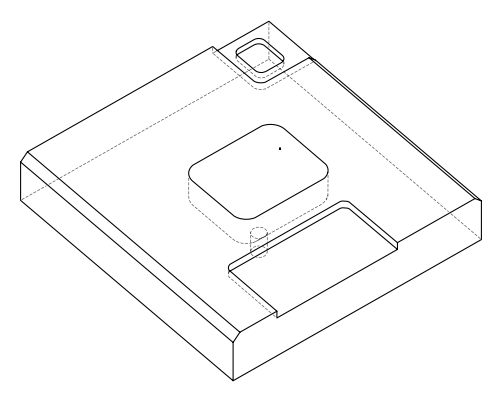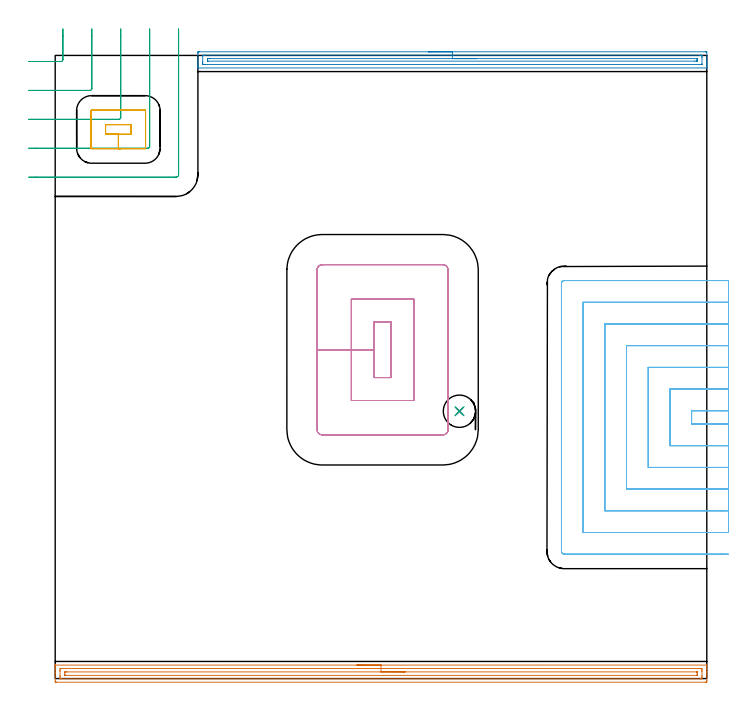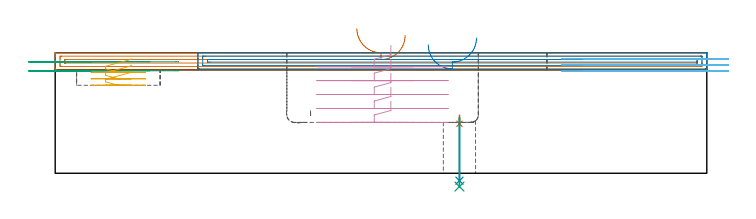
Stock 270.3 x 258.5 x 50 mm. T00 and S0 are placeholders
(PLAN: 9 operations, 6 tool changes, 30.8 min)
(1 AREA_MILL | FG_CHAMFER_SURFACE | UGT0205_001 | 6.68 min | 6818 mm3)
(2 AREA_MILL_1 | FG_CHAMFER_SURFACE_1 | UGT0205_001 | 5.24 min | 4836 mm3)
(3 MILL_CORNER_NOTCH_RECTANGULAR | CORNER_NOTCH_RECTANGULAR | UGT0201_008 | Follow Part, ap 4, ae 75% | 1.71 min | 25749 mm3)
(4 MILL_RECTANGULAR_POCKET | POCKET_RECTANGULAR_STRAIGHT | NXT0201_007 | Follow Part, ap 6.25, ae 75% | 5.37 min | 213322 mm3)
(5 MILL_RECTANGULAR_POCKET_1 | POCKET_RECTANGULAR_STRAIGHT_1 | NXT0201_011 | Follow Part, ap 3, ae 75% | 0.95 min | 5612 mm3)
(6 MILL_SLOT | SLOT_PARTIAL_RECTANGULAR | NXT0201_011 | Follow Part, ap 3, ae 75% | 10.6 min | 63074 mm3)
(7 SPOT_DRILL | STEP1HOLE | NXT0321_9005460120000 | 0.04 min | 9 mm3)
(8 DRILL_THROUGH_HOLE_INTO_CENTER | STEP1HOLE | NXT0301_058 | 0.11 min | 1239 mm3)
(9 DRILL_TO_ENLARGE_THROUGH_HOLE | STEP1HOLE | UGT0301_268 | 0.12 min | 1721 mm3)
(TOOL UGT0205_001 | Chamfer Mill 20 x 3 x 45 deg. | D20 FL50 Z2)
(TOOL UGT0201_008 | End Mill 16 mm | D16 FL32 Z4)
(TOOL NXT0201_007 | ENDMILL 25mm [R216.25-25050GCK54P 1620] | D25 R3 FL54 Z5)
(TOOL NXT0201_011 | ENDMILL 12mm [2P460-1200-NA 1630] | D12 FL38 Z6)
(TOOL NXT0321_9005460120000 | NC Spot Drill, 142deg, 12mm, Carbide, Uncoated | D12 PA142 FL30 Z2)
(TOOL NXT0301_058 | Carbide Drill 8.7mm [860.1-0870-026A1-MM 2214] | D8.7 PA140 FL47 Z2)
(TOOL UGT0301_268 | Twist Drill 13.4 mm | D13.4 PA118 FL108 Z2)
(OP 1 AREA_MILL)
G17 G21 G94 G90
T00 M6
G54
G17 G0 G90 X125.149 Y5.597 S1061 M3
G43 Z60. H0
Z59.997
G94 G1 X125.187 Z59.125 F250.
X125.301 Z58.261
X125.49 Z57.409
X125.752 Z56.577
X126.086 Z55.771
X126.489 Z54.997
X126.958 Z54.261
X127.489 Z53.569
X128.078 Z52.926
X128.722 Z52.337
X129.414 Z51.806
X130.149 Z51.337
X130.923 Z50.934
X131.729 Z50.6
X132.561 Z50.338
X133.413 Z50.149
X134.278 Z50.035
X135.149 Z49.997
X270.127 Y5.6 Z50.
X270.29 Y5.605 Z49.995
X270.292 Y5.592 Z49.983
X270.3 Y5.232 Z49.631
Y4.958 Z49.358
Y4.256 Z48.651
Y3.022 Z47.419
Y2.491 Z46.886
Y1.874 Z46.27
Y-0.772 Z43.624
X270.297 Y-1.038 Z43.359
X270.29 Y-1.492 Z42.906
X270.138 Y-1.495 Z42.903
X269.675 Y-1.5 Z42.9
X0.625
X0.162 Y-1.495 Z42.903
X0.01 Y-1.492 Z42.906
X0. Y-1.038 Z43.359
Y2.491 Z46.886
Y3.904 Z48.3
Y4.256 Z48.651
Y4.959 Z49.359
Y5.231 Z49.631
Y5.586 Z49.977
X0.058 Y5.594 Z49.988
X0.079 Y5.595 Z49.99
X0.105 Y5.596 Z49.993
X0.176 Y5.594 Z49.994
X135.149 Y5.597 Z49.997
Y4.183 Z48.583
X267.887 Y4.185 Z48.585
X267.959
X268.266 Y4.179 Z48.579
X268.29 Y4.079 Z48.479
X268.297 Y3.851 Z48.251
X268.299 Y3.373 Z47.773
X268.3 Y2.966 Z47.366
Y1.202 Z45.602
X268.299 Y0.727 Z45.127
X268.297 Y0.322 Z44.722
X268.289 Y-0.079 Z44.321
X267.887 Y-0.085 Z44.315
X267.816
X2.413
X2.341
X2.034 Y-0.079 Z44.321
X2.01 Y0.021 Z44.421
X2.003 Y0.249 Z44.649
X2.001 Y0.727 Z45.127
X2. Y1.134 Z45.534
Y2.898 Z47.298
X2.001 Y3.373 Z47.773
X2.003 Y3.777 Z48.177
X2.014 Y4.173 Z48.573
X2.413 Y4.179 Z48.579
X2.49 Y4.18 Z48.58
X135.149 Y4.183 Z48.583
X135.15 Y2.769 Z47.169
X266.1 Y2.771 Z47.171
X266.194 Y2.77 Z47.17
X266.269 Y2.767 Z47.167
X266.285 Y2.765 Z47.165
X266.29 Y2.744 Z47.144
X266.294 Y2.689 Z47.089
X266.299 Y2.491 Z46.891
X266.3 Y2.293 Z46.693
X266.299 Y1.609 Z46.009
X266.298 Y1.414 Z45.814
X266.29 Y1.346 Z45.746
X266.287 Y1.334 Z45.734
X266.276 Y1.333 Z45.733
X266.242 Y1.33 Z45.73
X266.1 Y1.329 Z45.729
X4.201
X4.106 Y1.33 Z45.73
X4.031 Y1.333 Z45.733
X4.015 Y1.335 Z45.735
X4.01 Y1.356 Z45.756
X4.006 Y1.411 Z45.811
X4.002 Y1.609 Z46.009
X4. Y1.807 Z46.207
X4.002 Y2.491 Z46.891
X4.004 Y2.685 Z47.085
X4.01 Y2.749 Z47.149
X4.063 Y2.759 Z47.159
X4.201 Y2.761 Z47.161
X4.817 Y2.765 Z47.165
X135.15 Y2.769 Z47.169
X136.021 Z47.207
X136.886 Z47.321
X137.738 Z47.51
X138.57 Z47.772
X139.376 Z48.106
X140.149 Z48.509
X140.885 Z48.977
X141.577 Z49.509
X142.221 Z50.098
X142.81 Z50.741
X143.341 Z51.433
X143.81 Z52.169
X144.212 Z52.943
X144.546 Z53.749
X144.809 Z54.581
X144.997 Z55.433
X145.111 Z56.297
X145.149 Z57.169
G0 Z60.
M5
M2
(OP 2 AREA_MILL_1)
G17 G21 G94 G90
T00 M6
G54
G17 G0 G90 X154.75 Y260. S1061 M3
G43 Z60. H0
Z53.3
G94 G1 X154.788 Z52.428 F250.
X154.902 Z51.563
X155.091 Z50.712
X155.353 Z49.88
X155.687 Z49.074
X156.09 Z48.3
X156.558 Z47.564
X157.09 Z46.872
X157.679 Z46.229
X158.322 Z45.64
X159.014 Z45.108
X159.75 Z44.64
X160.524 Z44.237
X161.33 Z43.903
X162.162 Z43.641
X163.014 Z43.452
X163.878 Z43.338
X164.75 Z43.3
X269.686
X269.994 Y259.998
X270.29 Y259.994 Z43.303
X270.3 Y259.698 Z43.599
Y256.215 Z47.079
Y255.671 Z47.626
Y255.344 Z47.952
Y254.8 Z48.496
Y254.473 Z48.822
Y253.82 Z49.48
Y253.527 Z49.773
X270.298 Y253.412 Z49.88
X270.29 Y253.303 Z49.988
X270.132 Y253.3 Z50.
X59.367
X59.21 Y253.303 Z49.988
X59.202 Y253.412 Z49.88
X59.2 Y253.527 Z49.772
Y253.819 Z49.48
Y254.473 Z48.822
Y255.671 Z47.626
Y256.215 Z47.079
Y259.426 Z43.871
X59.203 Y259.698 Z43.599
X59.21 Y259.994 Z43.303
X59.506 Y259.998 Z43.3
X59.814 Y260.
X164.75
Y258.586 Z44.714
X267.254
X267.9 Y258.585 Z44.715
X268.15 Y258.583 Z44.717
X268.251 Y258.579 Z44.721
X268.291 Y258.575 Z44.725
X268.293 Y258.553 Z44.747
X268.298 Y258.439 Z44.861
X268.3 Y257.956 Z45.344
Y257.566 Z45.734
X268.299 Y254.955 Z48.345
X268.295 Y254.824 Z48.476
X268.29 Y254.726 Z48.574
X268.222 Y254.721 Z48.579
X267.9 Y254.717 Z48.583
X267.652 Y254.715 Z48.585
X62.246 Y254.714 Z48.586
X61.6 Y254.715 Z48.585
X61.35 Y254.717 Z48.583
X61.249 Y254.721 Z48.579
X61.209 Y254.725 Z48.575
X61.207 Y254.747 Z48.553
X61.202 Y254.861 Z48.439
X61.2 Y255.344 Z47.956
Y255.734 Z47.566
X61.201 Y258.345 Z44.955
X61.205 Y258.476 Z44.824
X61.21 Y258.574 Z44.726
X61.278 Y258.579 Z44.721
X61.6 Y258.583 Z44.717
X61.848 Y258.585 Z44.715
X164.75 Y258.586 Z44.714
Y257.172 Z46.128
X266.114 Y257.171 Z46.129
X266.202 Y257.17 Z46.13
X266.26 Y257.166 Z46.134
X266.291 Y257.162 Z46.138
X266.294 Y257.145 Z46.155
X266.297 Y257.085 Z46.215
X266.299 Y256.905 Z46.395
X266.29 Y256.215 Z47.085
X266.281 Y256.135 Z47.165
X266.199 Y256.131 Z47.169
X266.114 Y256.13 Z47.17
X265.309 Y256.128 Z47.172
X63.386 Y256.129 Z47.171
X63.298 Y256.131 Z47.169
X63.24 Y256.134 Z47.166
X63.209 Y256.138 Z47.162
X63.206 Y256.155 Z47.145
X63.203 Y256.215 Z47.085
X63.201 Y256.395 Z46.905
X63.21 Y257.085 Z46.215
X63.219 Y257.165 Z46.135
X63.301 Y257.169 Z46.131
X63.386 Y257.17 Z46.13
X64.191 Y257.172 Z46.128
X164.75
X165.622 Z46.166
X166.486 Z46.28
X167.338 Z46.469
X168.17 Z46.731
X168.976 Z47.065
X169.75 Z47.468
X170.486 Z47.937
X171.178 Z48.468
X171.821 Z49.057
X172.41 Z49.701
X172.942 Z50.393
X173.41 Z51.128
X173.813 Z51.902
X174.147 Z52.708
X174.409 Z53.54
X174.598 Z54.392
X174.712 Z55.257
X174.75 Z56.128
G0 Z60.
M5
M2
(OP 3 MILL_CORNER_NOTCH_RECTANGULAR)
G17 G21 G94 G90
T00 M6
G54
G17 G0 G90 X-11. Y256. S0 M3
G43 Z60. H0
Z46.25
G94 G1 X-8. F250.
X2.404 F500.
G3 X3.2 Y256.796 R0.8
G1 Y266.5
Y269.5 F250.
G0 Z60.
X-11. Y244.
Z46.25
G1 X-8.
X14.404 F500.
G3 X15.2 Y244.796 R0.8
G1 Y266.5
Y269.5 F250.
G0 Z60.
X-11. Y232.
Z46.25
G1 X-8.
X26.404 F500.
G3 X27.2 Y232.796 R0.8
G1 Y266.5
Y269.5 F250.
G0 Z60.
X-11. Y220.
Z46.25
G1 X-8.
X38.404 F500.
G3 X39.2 Y220.797 R0.8
G1 Y266.5
Y269.5 F250.
G0 Z60.
X-11. Y208.
Z46.25
G1 X-8.
X50.1 F500.
G3 X51.2 Y209.1 R1.1
G1 Y266.5
Y269.5 F250.
G0 Z60.
X-11. Y256.
Z42.5
G1 X-8.
X2.404 F500.
G3 X3.2 Y256.796 R0.8
G1 Y266.5
Y269.5 F250.
G0 Z60.
X-11. Y244.
Z42.5
G1 X-8.
X14.404 F500.
G3 X15.2 Y244.796 R0.8
G1 Y266.5
Y269.5 F250.
G0 Z60.
X-11. Y232.
Z42.5
G1 X-8.
X26.404 F500.
G3 X27.2 Y232.796 R0.8
G1 Y266.5
Y269.5 F250.
G0 Z60.
X-11. Y220.
Z42.5
G1 X-8.
X38.403 F500.
G3 X39.2 Y220.797 R0.8
G1 Y266.5
Y269.5 F250.
G0 Z60.
X-11. Y208.
Z42.5
G1 X-8.
X50.1 F500.
G3 X51.2 Y209.1 R1.1
G1 Y266.5
Y269.5 F250.
G0 Z60.
M5
M2
(OP 4 MILL_RECTANGULAR_POCKET)
G17 G21 G94 G90
T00 M6
G54
G17 G0 G90 X139.25 Y133.633 S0 M3
G43 Z60. H1
Z53.
G94 G1 Y147.95 Z49.164 F250.
X132.35 Z47.315
Y136.4 Z44.22
Y124.85 F500.
X139.25
Y147.95
X132.35
Y136.4
X122.85
Y115.35
X148.75
Y157.45
X122.85
Y136.4
X108.6
Y103.3
G3 X110.8 Y101.1 R2.2
G1 X160.8
G3 X163. Y103.3 R2.2
G1 Y169.5
G3 X160.8 Y171.7 R2.2
G1 X110.8
G3 X108.6 Y169.5 R2.2
G1 Y136.4
Y135.4
G0 X139.25 Y133.633 Z47.22
G1 Y147.95 Z43.384 F250.
X132.35 Z41.535
Y136.4 Z38.44
Y124.85 F500.
X139.25
Y147.95
X132.35
Y136.4
X122.85
Y115.35
X148.75
Y157.45
X122.85
Y136.4
X108.6
Y103.3
G3 X110.8 Y101.1 R2.2
G1 X160.8
G3 X163. Y103.3 R2.2
G1 Y169.5
G3 X160.8 Y171.7 R2.2
G1 X110.8
G3 X108.6 Y169.5 R2.2
G1 Y136.4
Y135.4
G0 X139.25 Y133.633 Z41.44
G1 Y147.95 Z37.604 F250.
X132.35 Z35.755
Y136.4 Z32.66
Y124.85 F500.
X139.25
Y147.95
X132.35
Y136.4
X122.85
Y115.35
X148.75
Y157.45
X122.85
Y136.4
X108.6
Y103.3
G3 X110.8 Y101.1 R2.2
G1 X160.8
G3 X163. Y103.3 R2.2
G1 Y169.5
G3 X160.8 Y171.7 R2.2
G1 X110.8
G3 X108.6 Y169.5 R2.2
G1 Y136.4
Y135.4
G0 X139.25 Y133.633 Z35.66
G1 Y147.95 Z31.824 F250.
X132.35 Z29.975
Y136.4 Z26.88
Y124.85 F500.
X139.25
Y147.95
X132.35
Y136.4
X122.85
Y115.35
X148.75
Y157.45
X122.85
Y136.4
X108.6
Y103.3
G3 X110.8 Y101.1 R2.2
G1 X160.8
G3 X163. Y103.3 R2.2
G1 Y169.5
G3 X160.8 Y171.7 R2.2
G1 X110.8
G3 X108.6 Y169.5 R2.2
G1 Y136.4
Y135.4
G0 X139.25 Y133.633 Z29.88
G1 Y147.95 Z26.044 F250.
X132.35 Z24.195
Y136.4 Z21.1
Y124.85 F500.
X139.25
Y147.95
X132.35
Y136.4
X122.85
Y115.35
X148.75
Y157.45
X122.85
Y136.4
X108.6
Y103.3
G3 X110.8 Y101.1 R2.2
G1 X160.8
G3 X163. Y103.3 R2.2
G1 Y169.5
G3 X160.8 Y171.7 R2.2
G1 X110.8
G3 X108.6 Y169.5 R2.2
G1 Y136.4
Y135.4
G0 Z60.
M5
M2
(OP 5 MILL_RECTANGULAR_POCKET_1)
G17 G21 G94 G90
T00 M6
G54
G17 G0 G90 X31.5 Y228.427 S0 M3
G43 Z60. H1
Z47.6
G94 G1 Y229.8 Z47.232 F250.
X20.9 Z44.392
Y225.8 Z43.32
X26.2 Z41.9
X31.5 F500.
Y229.8
X20.9
Y225.8
X26.2
Y219.8
X37.3
G3 X37.5 Y220. R0.2
G1 Y235.6
G3 X37.3 Y235.8 R0.2
G1 X15.1
G3 X14.9 Y235.6 R0.2
G1 Y220.
G3 X15.1 Y219.8 R0.2
G1 X26.2
X27.2
G0 X31.5 Y228.427 Z44.9
G1 Y229.8 Z44.532 F250.
X20.9 Z41.692
Y225.8 Z40.62
X26.2 Z39.2
X31.5 F500.
Y229.8
X20.9
Y225.8
X26.2
Y219.8
X37.3
G3 X37.5 Y220. R0.2
G1 Y235.6
G3 X37.3 Y235.8 R0.2
G1 X15.1
G3 X14.9 Y235.6 R0.2
G1 Y220.
G3 X15.1 Y219.8 R0.2
G1 X26.2
X27.2
G0 X31.5 Y228.427 Z42.2
G1 Y229.8 Z41.832 F250.
X20.9 Z38.992
Y225.8 Z37.92
X26.2 Z36.5
X31.5 F500.
Y229.8
X20.9
Y225.8
X26.2
Y219.8
X37.3
G3 X37.5 Y220. R0.2
G1 Y235.6
G3 X37.3 Y235.8 R0.2
G1 X15.1
G3 X14.9 Y235.6 R0.2
G1 Y220.
G3 X15.1 Y219.8 R0.2
G1 X26.2
X27.2
G0 Z60.
M5
M2
(OP 6 MILL_SLOT)
G17 G21 G94 G90
T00 M6
G54
G17 G0 G90 X279.3 Y111.1 S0 M3
G43 Z60. H1
Z47.467
G94 G1 X276.3 F250.
X264. F500.
Y105.6
X276.3
X279.3 F250.
Y120.1
X276.3
X255. F500.
Y96.6
X276.3
X279.3 F250.
Y129.1
X276.3
X246. F500.
Y87.6
X276.3
X279.3 F250.
Y138.1
X276.3
X237. F500.
Y78.6
X276.3
X279.3 F250.
Y147.1
X276.3
X228. F500.
Y69.6
X276.3
X279.3 F250.
Y156.1
X276.3
X219. F500.
Y60.6
X276.3
X279.3 F250.
Y165.1
X276.3
X211.2 F500.
G3 X210. Y163.9 R1.2
G1 Y52.8
G3 X211.2 Y51.6 R1.2
G1 X276.3
X279.3 F250.
G0 Y111.1 Z44.933
G1 X276.3
X264. F500.
Y105.6
X276.3
X279.3 F250.
Y120.1
X276.3
X255. F500.
Y96.6
X276.3
X279.3 F250.
Y129.1
X276.3
X246. F500.
Y87.6
X276.3
X279.3 F250.
Y138.1
X276.3
X237. F500.
Y78.6
X276.3
X279.3 F250.
Y147.1
X276.3
X228. F500.
Y69.6
X276.3
X279.3 F250.
Y156.1
X276.3
X219. F500.
Y60.6
X276.3
X279.3 F250.
Y165.1
X276.3
X211.2 F500.
G3 X210. Y163.9 R1.2
G1 Y52.8
G3 X211.2 Y51.6 R1.2
G1 X276.3
X279.3 F250.
G0 Y111.1 Z42.4
G1 X276.3
X264. F500.
Y105.6
X276.3
X279.3 F250.
Y120.1
X276.3
X255. F500.
Y96.6
X276.3
X279.3 F250.
Y129.1
X276.3
X246. F500.
Y87.6
X276.3
X279.3 F250.
Y138.1
X276.3
X237. F500.
Y78.6
X276.3
X279.3 F250.
Y147.1
X276.3
X228. F500.
Y69.6
X276.3
X279.3 F250.
Y156.1
X276.3
X219. F500.
Y60.6
X276.3
X279.3 F250.
Y165.1
X276.3
X211.2 F500.
G3 X210. Y163.9 R1.2
G1 Y52.8
G3 X211.2 Y51.6 R1.2
G1 X276.3
X279.3 F250.
G0 Z60.
M5
M2
(OP 7 SPOT_DRILL)
G17 G21 G94 G90
T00 M6
G54
G17 G0 G90 X167.7 Y110.9 S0 M3
G43 Z60. H0
G94 G81 G98 Z20.523 F250. R24.1
G80
M5
M2
(OP 8 DRILL_THROUGH_HOLE_INTO_CENTER)
G17 G21 G94 G90
T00 M6
G54
G17 G0 G90 X167.7 Y110.9 S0 M3
G43 Z60. H1
G94 G81 G98 Z-3.083 F250. R23.1
G80
M5
M2
(OP 9 DRILL_TO_ENLARGE_THROUGH_HOLE)
G17 G21 G94 G90
T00 M6
G54
G17 G0 G90 X167.7 Y110.9 S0 M3
G43 Z60. H0
G94 G81 G98 Z-5.526 F250. R23.1
G80
M5
M2
